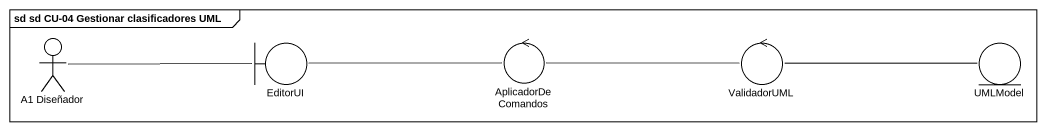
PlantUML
@startuml
mainframe sd sd CU-04 Gestionar clasificadores UML
actor "A1 Diseñador" as A1_Diseñador
boundary EditorUI
control AplicadorDeComandos
control ValidadorUML
entity UMLModel
A1_Diseñador -right- EditorUI
EditorUI -right- AplicadorDeComandos
AplicadorDeComandos -right- ValidadorUML
ValidadorUML -right- UMLModel
@enduml
